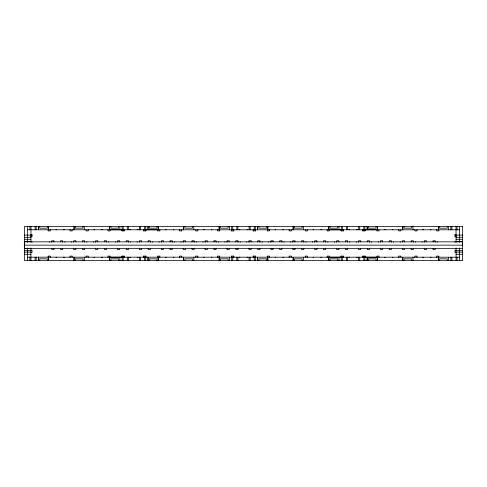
<?xml version="1.0" encoding="UTF-8"?>
<svg xmlns="http://www.w3.org/2000/svg" width="487" height="487" viewBox="0 0 487 487"><rect width="100%" height="100%" fill="white"/><g stroke="black" fill="none" stroke-linecap="round" stroke-linejoin="round"><path stroke-width="0.73" d="M24.35 248.973L24.557 248.425M24.35 247.329L24.35 246.781M24.35 245.685L24.35 245.138L462.65 245.138L462.65 244.59M24.35 244.042L24.35 243.494M24.35 242.398L24.35 241.85L462.65 241.85L462.65 241.302M456.076 248.559L456.076 248.218M462.65 243.494L462.65 242.946M121.872 229.797L110.184 229.803L110.184 230.899L107.992 230.899L107.992 229.59M27.637 229.779L459.363 229.797M341.022 229.797L329.334 229.803L329.334 230.899L327.142 230.899L327.142 229.59M30.924 234.551L32.02 234.551L32.02 236.743L30.626 236.743M456.076 234.551L454.98 234.551L454.98 236.743L456.374 236.743M24.35 235.105L32.02 235.105M454.98 235.105L462.65 235.105M24.35 237.297L30.924 237.297M456.076 237.297L462.65 237.297M24.35 239.306L30.924 239.306M456.076 239.306L462.65 239.306M24.35 241.497L30.924 241.497M456.076 241.497L462.65 241.497M25.994 248.425L25.586 248.425M27.43 248.425L27.022 248.425M28.873 248.425L28.459 248.425M30.31 248.425L29.896 248.425M24.35 248.425L462.65 248.425M30.626 250.257L32.02 250.257L32.02 252.449L30.924 252.449M456.374 250.257L454.98 250.257L454.98 252.449L456.076 252.449M24.35 250.616L30.924 250.616M456.076 250.616L462.65 250.616M24.35 252.089L30.924 252.089M456.076 252.089L462.65 252.089M24.35 254.281L30.924 254.281M456.076 254.281L462.65 254.281M27.637 257.173L459.363 257.203M365.128 257.203L376.816 257.197L376.816 256.101L379.008 256.101L379.008 257.41M365.128 229.797L376.816 229.803L376.816 230.899L379.008 230.899L379.008 229.59M145.978 229.797L157.666 229.803L157.666 230.899L159.858 230.899L159.858 229.59M341.022 257.203L329.334 257.197L329.334 256.101L327.142 256.101L327.142 257.41M121.872 257.203L110.184 257.197L110.184 256.101L107.992 256.101L107.992 257.41M459.363 226.51L459.363 242.362M459.363 247.993L459.363 260.49M457.049 226.51L457.049 229.797M457.049 257.203L457.049 260.49M456.021 226.51L456.076 242.362M456.076 247.993L456.076 260.49M454.98 241.85L454.98 242.258M451.887 226.51L451.887 229.797M451.887 257.203L451.887 260.49M450.852 226.51L450.852 229.797M450.852 257.203L450.852 260.49M448.588 226.51L448.588 229.797M448.539 257.203L448.588 260.49M447.291 226.51L447.291 228.153L439.621 228.153L439.621 226.51M447.291 260.49L447.291 258.847L439.621 258.847L439.621 260.49M438.909 229.803L438.909 230.899L436.717 230.899L436.717 229.59M438.909 257.197L438.909 256.101L436.717 256.101L436.717 257.41M438.367 226.51L438.367 229.797M438.367 257.203L438.367 260.49M438.324 226.51L438.324 229.797M438.324 257.203L438.324 260.49M437.448 241.85L437.448 242.258M435.256 242.258L435.256 240.767L433.065 240.767L433.065 241.862M435.256 248.218L435.256 249.533L433.065 249.533L433.065 248.437M430.508 229.59L430.508 229.797A0.822 0.822 0 0 0 431.025 229.62M430.508 257.41L430.508 257.203A0.822 0.822 0 0 1 431.025 257.38M426.49 241.862L426.49 240.767L424.299 240.767L424.299 242.258M426.49 248.437L426.49 249.533L424.299 249.533L424.299 248.218M423.203 229.59L423.203 229.797A0.822 0.822 0 0 1 422.686 229.62M423.203 257.41L423.203 257.203A0.822 0.822 0 0 0 422.686 257.38M422.107 241.85L422.107 242.258M416.994 229.59L416.994 230.899L414.802 230.899L414.802 229.803M416.994 257.41L416.994 256.101L414.802 256.101L414.802 257.197M415.533 241.85L415.533 242.258M413.341 242.258L413.341 240.767L411.15 240.767L411.15 241.862M413.341 248.218L413.341 249.533L411.15 249.533L411.15 248.437M412.946 226.51L412.994 229.797M412.994 257.203L412.946 260.49M411.698 226.51L411.698 228.153L404.027 228.153L404.027 226.51M411.698 260.49L411.698 258.847L404.027 258.847L404.027 260.49M404.575 241.862L404.575 240.767L402.384 240.767L402.384 242.258M404.575 248.437L404.575 249.533L402.384 249.533L402.384 248.218M400.923 229.803L400.923 230.899L398.731 230.899L398.731 229.59M400.923 257.197L400.923 256.101L398.731 256.101L398.731 257.41M400.192 241.85L400.192 242.258M393.618 241.85L393.618 242.258M392.522 229.59L392.522 229.797A0.822 0.822 0 0 0 393.039 229.62M392.522 257.41L392.522 257.203A0.822 0.822 0 0 1 393.039 257.38M391.426 242.258L391.426 240.767L389.235 240.767L389.235 241.862M391.426 248.218L391.426 249.533L389.235 249.533L389.235 248.437M385.217 229.59L385.217 229.797A0.822 0.822 0 0 1 384.7 229.62M385.217 257.41L385.217 257.203A0.822 0.822 0 0 0 384.7 257.38M382.66 241.862L382.66 240.767L380.469 240.767L380.469 242.258M382.66 248.437L382.66 249.533L380.469 249.533L380.469 248.218M378.277 241.85L378.277 242.258M377.401 226.51L377.401 229.797M377.401 257.203L377.401 260.49M377.352 226.51L377.352 229.797M377.352 257.203L377.352 260.49M376.104 226.51L376.104 228.153L368.434 228.153L368.434 226.51M376.104 260.49L376.104 258.847L368.434 258.847L368.434 260.49M371.703 241.85L371.703 242.258M369.511 242.258L369.511 240.767L367.32 240.767L367.32 241.862M369.511 248.218L369.511 249.533L367.32 249.533L367.32 248.437M365.147 229.59L365.128 230.893L362.681 230.905L362.681 229.809M365.147 257.41L365.128 256.107L362.681 256.107L362.681 257.203M364.873 226.51L364.873 230.905M364.873 256.107L364.873 260.49M363.838 226.51L363.838 229.797M363.838 257.203L363.838 260.49M362.937 229.59L362.937 230.893M362.937 256.107L362.937 257.41M360.745 241.862L360.745 240.767L358.554 240.767L358.554 242.258M360.745 248.437L360.745 249.533L358.554 249.533L358.554 248.218M359.704 226.51L359.704 229.797M359.704 257.203L359.704 260.49M358.676 226.51L358.676 229.797M358.676 257.203L358.676 260.49M356.728 229.59L356.728 229.797A0.822 0.822 0 0 0 357.245 229.608M356.728 257.41L356.728 257.203A0.822 0.822 0 0 1 357.245 257.392M356.362 241.85L356.362 242.258M349.788 241.85L349.788 242.258M349.423 229.59L349.423 229.797A0.822 0.822 0 0 1 348.905 229.608M349.423 257.41L349.423 257.203A0.822 0.822 0 0 0 348.905 257.392M347.596 242.258L347.596 240.767L345.405 240.767L345.405 241.862M347.596 248.218L347.596 249.533L345.405 249.533L345.405 248.437M347.474 226.51L347.474 229.797M347.474 257.203L347.474 260.49M346.446 226.51L346.446 229.797M346.446 257.203L346.446 260.49M343.469 229.809L343.469 230.905L341.022 230.893L341.003 229.59M343.469 257.203L343.469 256.107L341.022 256.107L341.003 257.41M343.213 229.59L343.213 230.893M343.213 256.107L343.213 257.41M342.312 226.51L342.312 229.797M342.312 257.203L342.312 260.49M341.277 226.51L341.277 230.905M341.277 256.107L341.277 260.49M339.013 226.51L338.964 229.797M339.013 257.203L339.013 260.49M338.83 241.862L338.83 240.767L336.639 240.767L336.639 242.258M338.83 248.437L338.83 249.533L336.639 249.533L336.639 248.218M337.716 226.51L337.716 228.153L330.046 228.153L330.046 226.51M337.716 260.49L337.716 258.847L330.046 258.847L330.046 260.49M334.447 241.85L334.447 242.258M328.792 226.51L328.792 229.797M328.792 257.203L328.792 260.49M328.749 226.51L328.749 229.797M328.749 257.203L328.749 260.49M327.873 241.85L327.873 242.258M325.681 242.258L325.681 240.767L323.49 240.767L323.49 241.862M325.681 248.218L325.681 249.533L323.49 249.533L323.49 248.437M320.933 229.59L320.933 229.797A0.822 0.822 0 0 0 321.45 229.62M320.933 257.41L320.933 257.203A0.822 0.822 0 0 1 321.45 257.38M316.915 241.862L316.915 240.767L314.724 240.767L314.724 242.258M316.915 248.437L316.915 249.533L314.724 249.533L314.724 248.218M313.628 229.59L313.628 229.797A0.822 0.822 0 0 1 313.111 229.62M313.628 257.41L313.628 257.203A0.822 0.822 0 0 0 313.111 257.38M312.532 241.85L312.532 242.258M307.419 229.59L307.419 230.899L305.227 230.899L305.227 229.803M307.419 257.41L307.419 256.101L305.227 256.101L305.227 257.197M305.958 241.85L305.958 242.258M303.766 242.258L303.766 240.767L301.575 240.767L301.575 241.862M303.766 248.218L303.766 249.533L301.575 249.533L301.575 248.437M303.371 226.51L303.371 229.797M303.419 257.203L303.371 260.49M302.123 226.51L302.123 228.153L294.452 228.153L294.452 226.51M302.123 260.49L302.123 258.847L294.452 258.847L294.452 260.49M295 241.862L295 240.767L292.809 240.767L292.809 242.258M295 248.437L295 249.533L292.809 249.533L292.809 248.218M291.348 229.803L291.348 230.899L289.156 230.899L289.156 229.59M291.348 257.197L291.348 256.101L289.156 256.101L289.156 257.41M290.617 241.85L290.617 242.258M284.043 241.85L284.043 242.258M282.947 229.59L282.947 229.797A0.822 0.822 0 0 0 283.464 229.62M282.947 257.41L282.947 257.203A0.822 0.822 0 0 1 283.464 257.38M281.851 242.258L281.851 240.767L279.66 240.767L279.66 241.862M281.851 248.218L281.851 249.533L279.66 249.533L279.66 248.437M275.642 229.59L275.642 229.797A0.822 0.822 0 0 1 275.125 229.62M275.642 257.41L275.642 257.203A0.822 0.822 0 0 0 275.125 257.38M273.085 241.862L273.085 240.767L270.894 240.767L270.894 242.258M273.085 248.437L273.085 249.533L270.894 249.533L270.894 248.218M269.433 229.59L269.433 230.899L267.241 230.899L267.241 229.803M269.433 257.41L269.433 256.101L267.241 256.101L267.241 257.197M268.702 241.85L268.702 242.258M267.826 226.51L267.826 229.797M267.826 257.203L267.826 260.49M267.777 226.51L267.777 229.797M267.777 257.203L267.777 260.49M266.529 226.51L266.529 228.153L258.859 228.153L258.859 226.51M266.529 260.49L266.529 258.847L258.859 258.847L258.859 260.49M262.128 241.85L262.128 242.258M259.936 242.258L259.936 240.767L257.745 240.767L257.745 241.862M259.936 248.218L259.936 249.533L257.745 249.533L257.745 248.437M255.572 229.59L255.553 230.899L253.106 230.905L253.106 229.809M255.572 257.41L255.553 256.101L253.106 256.107L253.106 257.203M255.298 226.51L255.298 230.905M255.298 256.107L255.298 260.49M254.263 226.51L254.263 229.797M254.263 257.203L254.263 260.49M253.362 229.59L253.362 230.899M253.362 256.101L253.362 257.41M251.17 241.862L251.17 240.767L248.979 240.767L248.979 242.258M251.17 248.437L251.17 249.533L248.979 249.533L248.979 248.218M250.129 226.51L250.129 229.797M250.129 257.203L250.129 260.49M249.101 226.51L249.101 229.797M249.101 257.203L249.101 260.49M247.153 229.59L247.153 229.797A0.822 0.822 0 0 0 247.67 229.62M247.153 257.41L247.153 257.203A0.822 0.822 0 0 1 247.67 257.38M246.787 241.85L246.787 242.258M240.213 241.85L240.213 242.258M239.847 229.59L239.847 229.797A0.822 0.822 0 0 1 239.33 229.62M239.847 257.41L239.847 257.203A0.822 0.822 0 0 0 239.33 257.38M238.021 242.258L238.021 240.767L235.83 240.767L235.83 241.862M238.021 248.218L238.021 249.533L235.83 249.533L235.83 248.437M237.9 226.51L237.9 229.797M237.9 257.203L237.9 260.49M236.871 226.51L236.871 229.797M236.871 257.203L236.871 260.49M233.894 229.809L233.894 230.905L231.447 230.899L231.428 229.59M233.894 257.203L233.894 256.107L231.447 256.101L231.428 257.41M233.638 229.59L233.638 230.899M233.638 256.101L233.638 257.41M232.737 226.51L232.737 229.797M232.737 257.203L232.737 260.49M231.702 226.51L231.702 230.905M231.702 256.107L231.702 260.49M229.395 226.51L229.395 229.797M229.438 257.203L229.395 260.49M229.255 241.862L229.255 240.767L227.064 240.767L227.064 242.258M229.255 248.437L229.255 249.533L227.064 249.533L227.064 248.218M228.141 226.51L228.141 228.153L220.471 228.153L220.471 226.51M228.141 260.49L228.141 258.847L220.471 258.847L220.471 260.49M224.872 241.85L224.872 242.258M219.759 229.803L219.759 230.899L217.567 230.899L217.567 229.59M219.759 257.197L219.759 256.101L217.567 256.101L217.567 257.41M219.223 226.51L219.223 229.797M219.223 257.203L219.223 260.49M219.174 226.51L219.174 229.797M219.174 257.203L219.174 260.49M218.298 241.85L218.298 242.258M216.106 242.258L216.106 240.767L213.915 240.767L213.915 241.862M216.106 248.218L216.106 249.533L213.915 249.533L213.915 248.437M211.358 229.59L211.358 229.797A0.822 0.822 0 0 0 211.875 229.62M211.358 257.41L211.358 257.203A0.822 0.822 0 0 1 211.875 257.38M207.34 241.862L207.34 240.767L205.149 240.767L205.149 242.258M207.34 248.437L207.34 249.533L205.149 249.533L205.149 248.218M204.053 229.59L204.053 229.797A0.822 0.822 0 0 1 203.536 229.62M204.053 257.41L204.053 257.203A0.822 0.822 0 0 0 203.536 257.38M202.957 241.85L202.957 242.258M197.844 229.59L197.844 230.899L195.652 230.899L195.652 229.803M197.844 257.41L197.844 256.101L195.652 256.101L195.652 257.197M196.383 241.85L196.383 242.258M194.191 242.258L194.191 240.767L192 240.767L192 241.862M194.191 248.218L194.191 249.533L192 249.533L192 248.437M193.802 226.51L193.844 229.797M193.844 257.203L193.802 260.49M192.548 226.51L192.548 228.153L184.877 228.153L184.877 226.51M192.548 260.49L192.548 258.847L184.877 258.847L184.877 260.49M185.425 241.862L185.425 240.767L183.234 240.767L183.234 242.258M185.425 248.437L185.425 249.533L183.234 249.533L183.234 248.218M181.773 229.803L181.773 230.899L179.581 230.899L179.581 229.59M181.773 257.197L181.773 256.101L179.581 256.101L179.581 257.41M181.042 241.85L181.042 242.258M174.468 241.85L174.468 242.258M173.372 229.59L173.372 229.797A0.822 0.822 0 0 0 173.889 229.62M173.372 257.41L173.372 257.203A0.822 0.822 0 0 1 173.889 257.38M172.276 242.258L172.276 240.767L170.085 240.767L170.085 241.862M172.276 248.218L172.276 249.533L170.085 249.533L170.085 248.437M166.067 229.59L166.067 229.797A0.822 0.822 0 0 1 165.55 229.62M166.067 257.41L166.067 257.203A0.822 0.822 0 0 0 165.55 257.38M163.51 241.862L163.51 240.767L161.319 240.767L161.319 242.258M163.51 248.437L163.51 249.533L161.319 249.533L161.319 248.218M159.858 257.41L159.858 256.101L157.666 256.101L157.666 257.197M159.127 241.85L159.127 242.258M158.251 226.51L158.251 229.797M158.251 257.203L158.251 260.49M158.208 226.51L158.208 229.797M158.208 257.203L158.208 260.49M156.954 226.51L156.954 228.153L149.284 228.153L149.284 226.51M156.954 260.49L156.954 258.847L149.284 258.847L149.284 260.49M152.553 241.85L152.553 242.258M150.361 242.258L150.361 240.767L148.17 240.767L148.17 241.862M150.361 248.218L150.361 249.533L148.17 249.533L148.17 248.437M145.997 229.59L145.978 230.893L143.531 230.905L143.531 229.809M145.997 257.41L145.978 256.107L143.531 256.107L143.531 257.203M145.723 226.51L145.723 230.905M145.723 256.107L145.723 260.49M144.688 226.51L144.688 229.797M144.688 257.203L144.688 260.49M143.787 229.59L143.787 230.893M143.787 256.107L143.787 257.41M141.595 241.862L141.595 240.767L139.404 240.767L139.404 242.258M141.595 248.437L141.595 249.533L139.404 249.533L139.404 248.218M140.554 226.51L140.554 229.797M140.554 257.203L140.554 260.49M139.525 226.51L139.525 229.797M139.525 257.203L139.525 260.49M137.578 229.59L137.578 229.797A0.822 0.822 0 0 0 138.095 229.608M137.578 257.41L137.578 257.203A0.822 0.822 0 0 1 138.095 257.392M137.212 241.85L137.212 242.258M130.638 241.85L130.638 242.258M130.273 229.59L130.273 229.797A0.822 0.822 0 0 1 129.755 229.608M130.273 257.41L130.273 257.203A0.822 0.822 0 0 0 129.755 257.392M128.446 242.258L128.446 240.767L126.255 240.767L126.255 241.862M128.446 248.218L128.446 249.533L126.255 249.533L126.255 248.437M128.325 226.51L128.325 229.797M128.325 257.203L128.325 260.49M127.296 226.51L127.296 229.797M127.296 257.203L127.296 260.49M124.319 229.809L124.319 230.905L121.872 230.893L121.853 229.59M124.319 257.203L124.319 256.107L121.872 256.107L121.853 257.41M124.063 229.59L124.063 230.893M124.063 256.107L124.063 257.41M123.162 226.51L123.162 229.797M123.162 257.203L123.162 260.49M122.127 226.51L122.127 230.905M122.127 256.107L122.127 260.49M119.82 226.51L119.863 229.797M119.82 257.203L119.863 260.49M119.68 241.862L119.68 240.767L117.489 240.767L117.489 242.258M119.68 248.437L119.68 249.533L117.489 249.533L117.489 248.218M118.566 226.51L118.566 228.153L110.896 228.153L110.896 226.51M118.566 260.49L118.566 258.847L110.896 258.847L110.896 260.49M115.297 241.85L115.297 242.258M109.648 226.51L109.648 229.797M109.648 257.203L109.648 260.49M109.599 226.51L109.599 229.797M109.599 257.203L109.599 260.49M108.723 241.85L108.723 242.258M106.531 242.258L106.531 240.767L104.34 240.767L104.34 241.862M106.531 248.218L106.531 249.533L104.34 249.533L104.34 248.437M101.783 229.59L101.783 229.797A0.822 0.822 0 0 0 102.3 229.62M101.783 257.41L101.783 257.203A0.822 0.822 0 0 1 102.3 257.38M97.765 241.862L97.765 240.767L95.574 240.767L95.574 242.258M97.765 248.437L97.765 249.533L95.574 249.533L95.574 248.218M94.478 229.59L94.478 229.797A0.822 0.822 0 0 1 93.961 229.62M94.478 257.41L94.478 257.203A0.822 0.822 0 0 0 93.961 257.38M93.382 241.85L93.382 242.258M88.269 229.59L88.269 230.899L86.077 230.899L86.077 229.803M88.269 257.41L88.269 256.101L86.077 256.101L86.077 257.197M86.808 241.85L86.808 242.258M84.616 242.258L84.616 240.767L82.425 240.767L82.425 241.862M84.616 248.218L84.616 249.533L82.425 249.533L82.425 248.437M84.227 226.51L84.269 229.797M84.269 257.203L84.227 260.49M82.973 226.51L82.973 228.153L75.302 228.153L75.302 226.51M82.973 260.49L82.973 258.847L75.302 258.847L75.302 260.49M75.85 241.862L75.85 240.767L73.659 240.767L73.659 242.258M75.85 248.437L75.85 249.533L73.659 249.533L73.659 248.218M72.198 229.803L72.198 230.899L70.006 230.899L70.006 229.59M72.198 257.197L72.198 256.101L70.006 256.101L70.006 257.41M71.467 241.85L71.467 242.258M64.893 241.85L64.893 242.258M63.797 229.59L63.797 229.797A0.822 0.822 0 0 0 64.314 229.62M63.797 257.41L63.797 257.203A0.822 0.822 0 0 1 64.314 257.38M62.701 242.258L62.701 240.767L60.51 240.767L60.51 241.862M62.701 248.218L62.701 249.533L60.51 249.533L60.51 248.437M56.492 229.59L56.492 229.797A0.822 0.822 0 0 1 55.975 229.62M56.492 257.41L56.492 257.203A0.822 0.822 0 0 0 55.975 257.38M53.935 241.862L53.935 240.767L51.744 240.767L51.744 242.258M53.935 248.437L53.935 249.533L51.744 249.533L51.744 248.218M50.283 229.59L50.283 230.899L48.091 230.899L48.091 229.803M50.283 257.41L50.283 256.101L48.091 256.101L48.091 257.197M49.552 241.85L49.552 242.258M48.676 226.51L48.676 229.797M48.676 257.203L48.676 260.49M48.633 226.51L48.633 229.797M48.633 257.203L48.633 260.49M47.379 226.51L47.379 228.153L39.709 228.153L39.709 226.51M47.379 260.49L47.379 258.847L39.709 258.847L39.709 260.49M36.148 226.51L36.148 229.797M36.148 257.203L36.148 260.49M35.113 226.51L35.113 229.797M35.113 257.203L35.113 260.49M32.02 241.85L32.02 242.258M30.979 226.51L30.924 242.362M30.924 247.993L30.924 260.49M29.951 226.51L29.951 229.797M29.951 257.203L29.951 260.49M27.637 226.51L27.637 242.362M27.637 247.993L27.637 260.49M462.65 226.51L24.35 226.51L24.35 260.49L462.65 260.49L462.65 226.51M402.773 229.797L402.773 226.51L402.731 229.797M402.773 260.49L402.773 257.203L402.731 260.49M367.18 229.797L367.18 226.51L367.137 229.797M367.18 260.49L367.18 257.203L367.137 260.49M293.198 229.797L293.198 226.51L293.156 229.797M293.198 260.49L293.198 257.203L293.156 260.49M257.605 229.797L257.605 226.51L257.562 229.797M257.605 260.49L257.605 257.203L257.562 260.49M183.629 229.797L183.629 226.51L183.581 229.797M183.629 260.49L183.629 257.203L183.581 260.49M148.036 229.797L148.036 226.51L147.987 229.797M148.036 260.49L148.036 257.203L147.987 260.49M74.054 229.797L74.054 226.51L74.006 229.797M74.054 260.49L74.054 257.203L74.006 260.49M38.461 229.797L38.461 226.51L38.412 229.797M38.461 260.49L38.461 257.203L38.412 260.49"/></g></svg>
